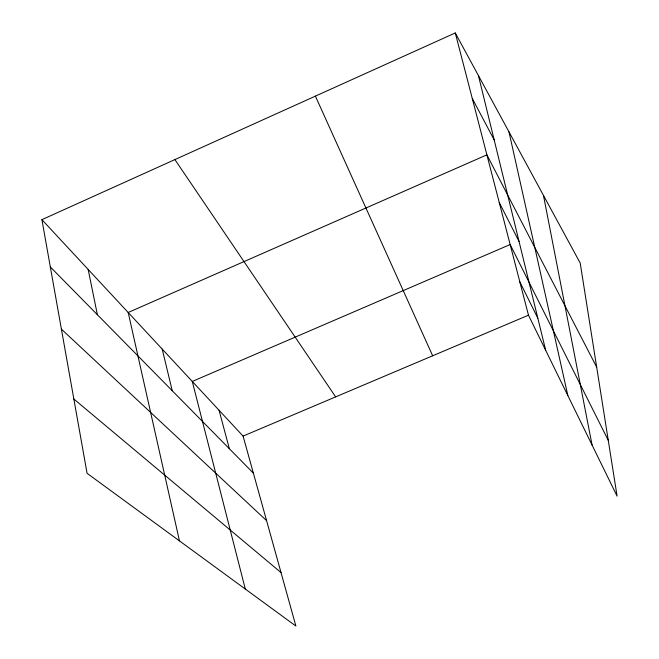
<?xml version="1.0" encoding="UTF-8"?>
<svg xmlns="http://www.w3.org/2000/svg" width="659" height="659" viewBox="0 0 659 659"><rect width="100%" height="100%" fill="white"/><g stroke="black" fill="none" stroke-linecap="round" stroke-linejoin="round"><path stroke-width="0.99" d="M41.904 219.661L243.08 436.101L295.891 626.05L87.079 473.31L41.904 219.661L455.278 32.95L580.208 263.073L617.096 496.153L528.477 315.191L455.278 32.95M243.08 436.101L528.477 315.191M73.849 399.033L281.022 572.564M61.394 329.138L266.59 520.651M50.315 266.928L253.369 473.113M174.899 159.585L335.645 396.891M472.272 98.455L494.176 139.906M596.675 367.104L486.894 154.84L128.192 312.498L179.462 540.882M499.258 202.535L519.028 241.416M608.265 440.352L510.157 244.555L192.28 381.446L245.296 589.039M519.827 281.863L537.835 318.223M315.406 96.132L432.666 355.786M219.068 410.269L229.357 448.721M478.434 75.587L545.701 350.357M162.196 349.089L172.246 390.738M508.987 131.882L567.86 395.606M88.158 269.432L97.384 314.722M543.453 195.352L592.087 445.08"/></g></svg>
